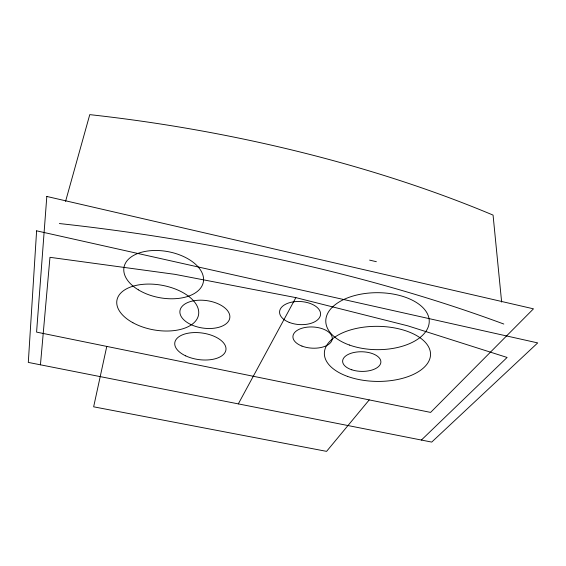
<?xml version="1.0" encoding="UTF-8"?>
<svg xmlns="http://www.w3.org/2000/svg" width="566" height="566" viewBox="0 0 566 566"><rect width="100%" height="100%" fill="white"/><g stroke="black" fill="none" stroke-linecap="round" stroke-linejoin="round"><path stroke-width="0.85" d="M40.441 364.808L49.964 257.318L174.993 274.354L295.869 297.624L407.803 325.839L507.101 357.457L421.387 440.051M106.776 346.413L93.645 406.812L326.582 451.364L369.23 399.893M65.557 201.425L89.768 114.636A647.511 257.884 8.7 0 1 493.064 215.101L501.639 302.074M238.321 403.891L295.869 297.624M369.612 260.127L376.362 261.697M59.38 223.549A690.633 225.261 8.2 0 1 503.804 324.042M36.606 230.829L28.3 362.41L431.724 442.088L537.7 342.911L36.606 230.829M46.815 196.459L36.578 332.108L430.613 412.402L533.476 308.831L46.815 196.459M347.637 376.44A53.098 27.543 0.6 0 0 430.393 356.304A53.098 27.543 0.6 0 0 354.295 328.91A53.098 27.543 0.6 0 0 347.637 376.44M289.184 322.379A20.532 11.539 3.7 0 0 320.561 314.378A20.532 11.539 3.7 0 0 290.464 302.435A20.532 11.539 3.7 0 0 289.184 322.379M349.385 345.027A51.732 28.491 0.2 0 0 429.177 322.747A51.732 28.491 0.2 0 0 353.962 295.756A51.732 28.491 0.2 0 0 349.385 345.027M138.309 289.82A40.356 23.404 10.5 0 0 203.031 283.333A40.356 23.404 10.5 0 0 149.672 250.773A40.356 23.404 10.5 0 0 138.309 289.82M351.79 369.789A19.131 9.813 1.3 0 0 380.876 362.141A19.131 9.813 1.3 0 0 352.59 352.809A19.131 9.813 1.3 0 0 351.79 369.789M301.954 346.081A19.711 10.598 3.2 0 0 332.263 338.864A19.711 10.598 3.2 0 0 303.581 327.792A19.711 10.598 3.2 0 0 301.954 346.081M190.523 324.382A25.173 13.86 8 0 0 229.782 318.021A25.173 13.86 8 0 0 194.336 300.673A25.173 13.86 8 0 0 190.523 324.382M185.719 355.88A25.817 13.393 7.9 0 0 225.912 349.986A25.817 13.393 7.9 0 0 189.454 332.985A25.817 13.393 7.9 0 0 185.719 355.88M132.861 322.705A41.46 22.682 10.1 0 0 198.397 315.538A41.46 22.682 10.1 0 0 141.917 284.443A41.46 22.682 10.1 0 0 132.861 322.705"/></g></svg>
